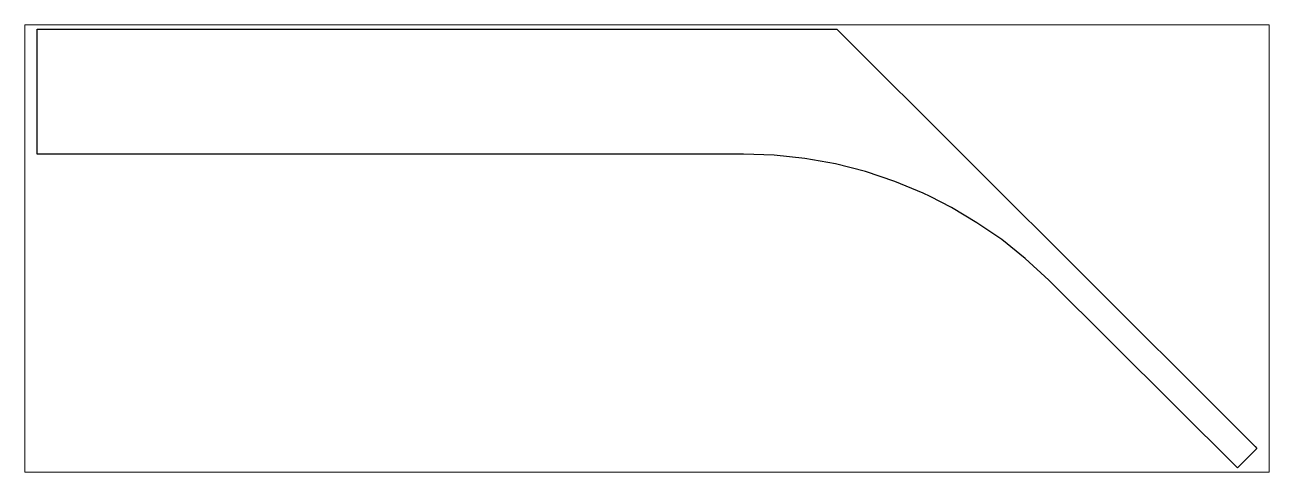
# Paper-space layout 'Layout1' of a CAD drawing. Header units: millimetres. Extents: x 0 to 257, y 51 to 144.
# The model-space entities are those that its viewports show. They can reach past a viewport. Long polylines and large blocks are cut down to what shows.
import ezdxf

# ---------------------------------------------------------------- set-up
doc = ezdxf.new("R2010")
doc.units = ezdxf.units.MM
doc.header["$LTSCALE"] = 25
doc.layers.add('3_Pezzi', color=7, linetype='Continuous')

msp = doc.modelspace()

# ---------------------------------------------------------------- linework, layer by layer
at = {"layer": '3_Pezzi', "color": 3, "linetype": 'Continuous'}
for p, q in [((0, 0), (0, 128.9)), ((0, 128.9), (826.1, 128.9)), ((826.1, 128.9), (1225.6, -269.8)), ((729.5, 0), (0, 0)), ((761.4, -1.1), (729.5, 0)), ((793.1, -4.5), (761.4, -1.1)), ((824.5, -10.2), (793.1, -4.5)), ((855.5, -18.1), (824.5, -10.2)), ((885.8, -28.2), (855.5, -18.1)), ((915.2, -40.4), (885.8, -28.2)), ((922.4, -44), (915.2, -40.4)), ((944.3, -55.1), (922.4, -44)), ((970.6, -70.9), (944.3, -55.1)), ((990.3, -84.2), (970.6, -70.9)), ((996.3, -88.4), (990.3, -84.2)), ((1020.5, -107.9), (996.3, -88.4)), ((1044.9, -130.1), (1020.5, -107.9)), ((1239.7, -324), (1044.9, -130.1)), ((1225.6, -269.8), (1258.1, -302.2)), ((1259.9, -304), (1240.9, -323.1)), ((1258.1, -302.2), (1259.9, -304)), ((1240.9, -323.1), (1239.7, -324))]:
    msp.add_line(p, q, dxfattribs=at)

psp = doc.layouts.get("Layout1")

# ---------------------------------------------------------------- viewports
at = {"layer": '0'}
psp.add_viewport(center=(128.5, 97.5), size=(257, 92.3904), view_center_point=(629.96, -97.56), view_height=461.9976, dxfattribs=at)

doc.saveas('drawing.dxf')
